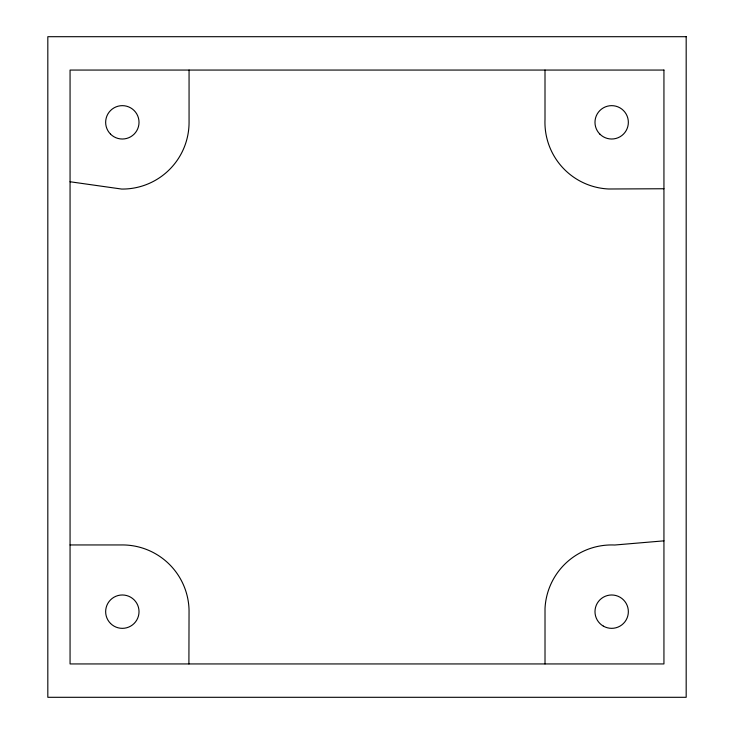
<?xml version="1.0" encoding="UTF-8"?>
<svg xmlns="http://www.w3.org/2000/svg" width="734" height="734" viewBox="0 0 734 734"><rect width="100%" height="100%" fill="white"/><g stroke="black" fill="none" stroke-linecap="round" stroke-linejoin="round"><path stroke-width="1.1" d="M663.94 540.848L614.762 545.013A66.73 66.73 0 0 0 545.013 608.569L545.013 663.94M663.94 188.748L608.807 188.996A66.73 66.73 0 0 1 545.004 119.477L545.004 70.06M70.06 544.949L121.009 544.949A66.73 66.73 0 0 1 189.051 610.339L188.904 663.94M70.06 181.757L121.697 189.06A66.73 66.73 0 0 0 189.06 122.973L189.06 70.06M686.18 36.7L47.82 36.7L47.82 697.3L686.18 697.3L686.18 36.7M663.94 70.06L70.06 70.06L70.06 663.94L663.94 663.94L663.94 70.06M110.54 623.46A16.68 16.68 0 0 0 138.451 615.982A16.68 16.68 0 0 0 118.018 595.549A16.68 16.68 0 0 0 110.54 623.46M110.54 134.129A16.68 16.68 0 0 0 138.451 126.652A16.68 16.68 0 0 0 118.018 106.219A16.68 16.68 0 0 0 110.54 134.129M599.871 134.129A16.68 16.68 0 0 0 627.781 126.652A16.68 16.68 0 0 0 607.348 106.219A16.68 16.68 0 0 0 599.871 134.129M603.33 626.111A16.68 16.68 0 0 0 628.35 611.67A16.68 16.68 0 0 0 603.33 597.219A16.68 16.68 0 0 0 603.33 626.111"/></g></svg>
